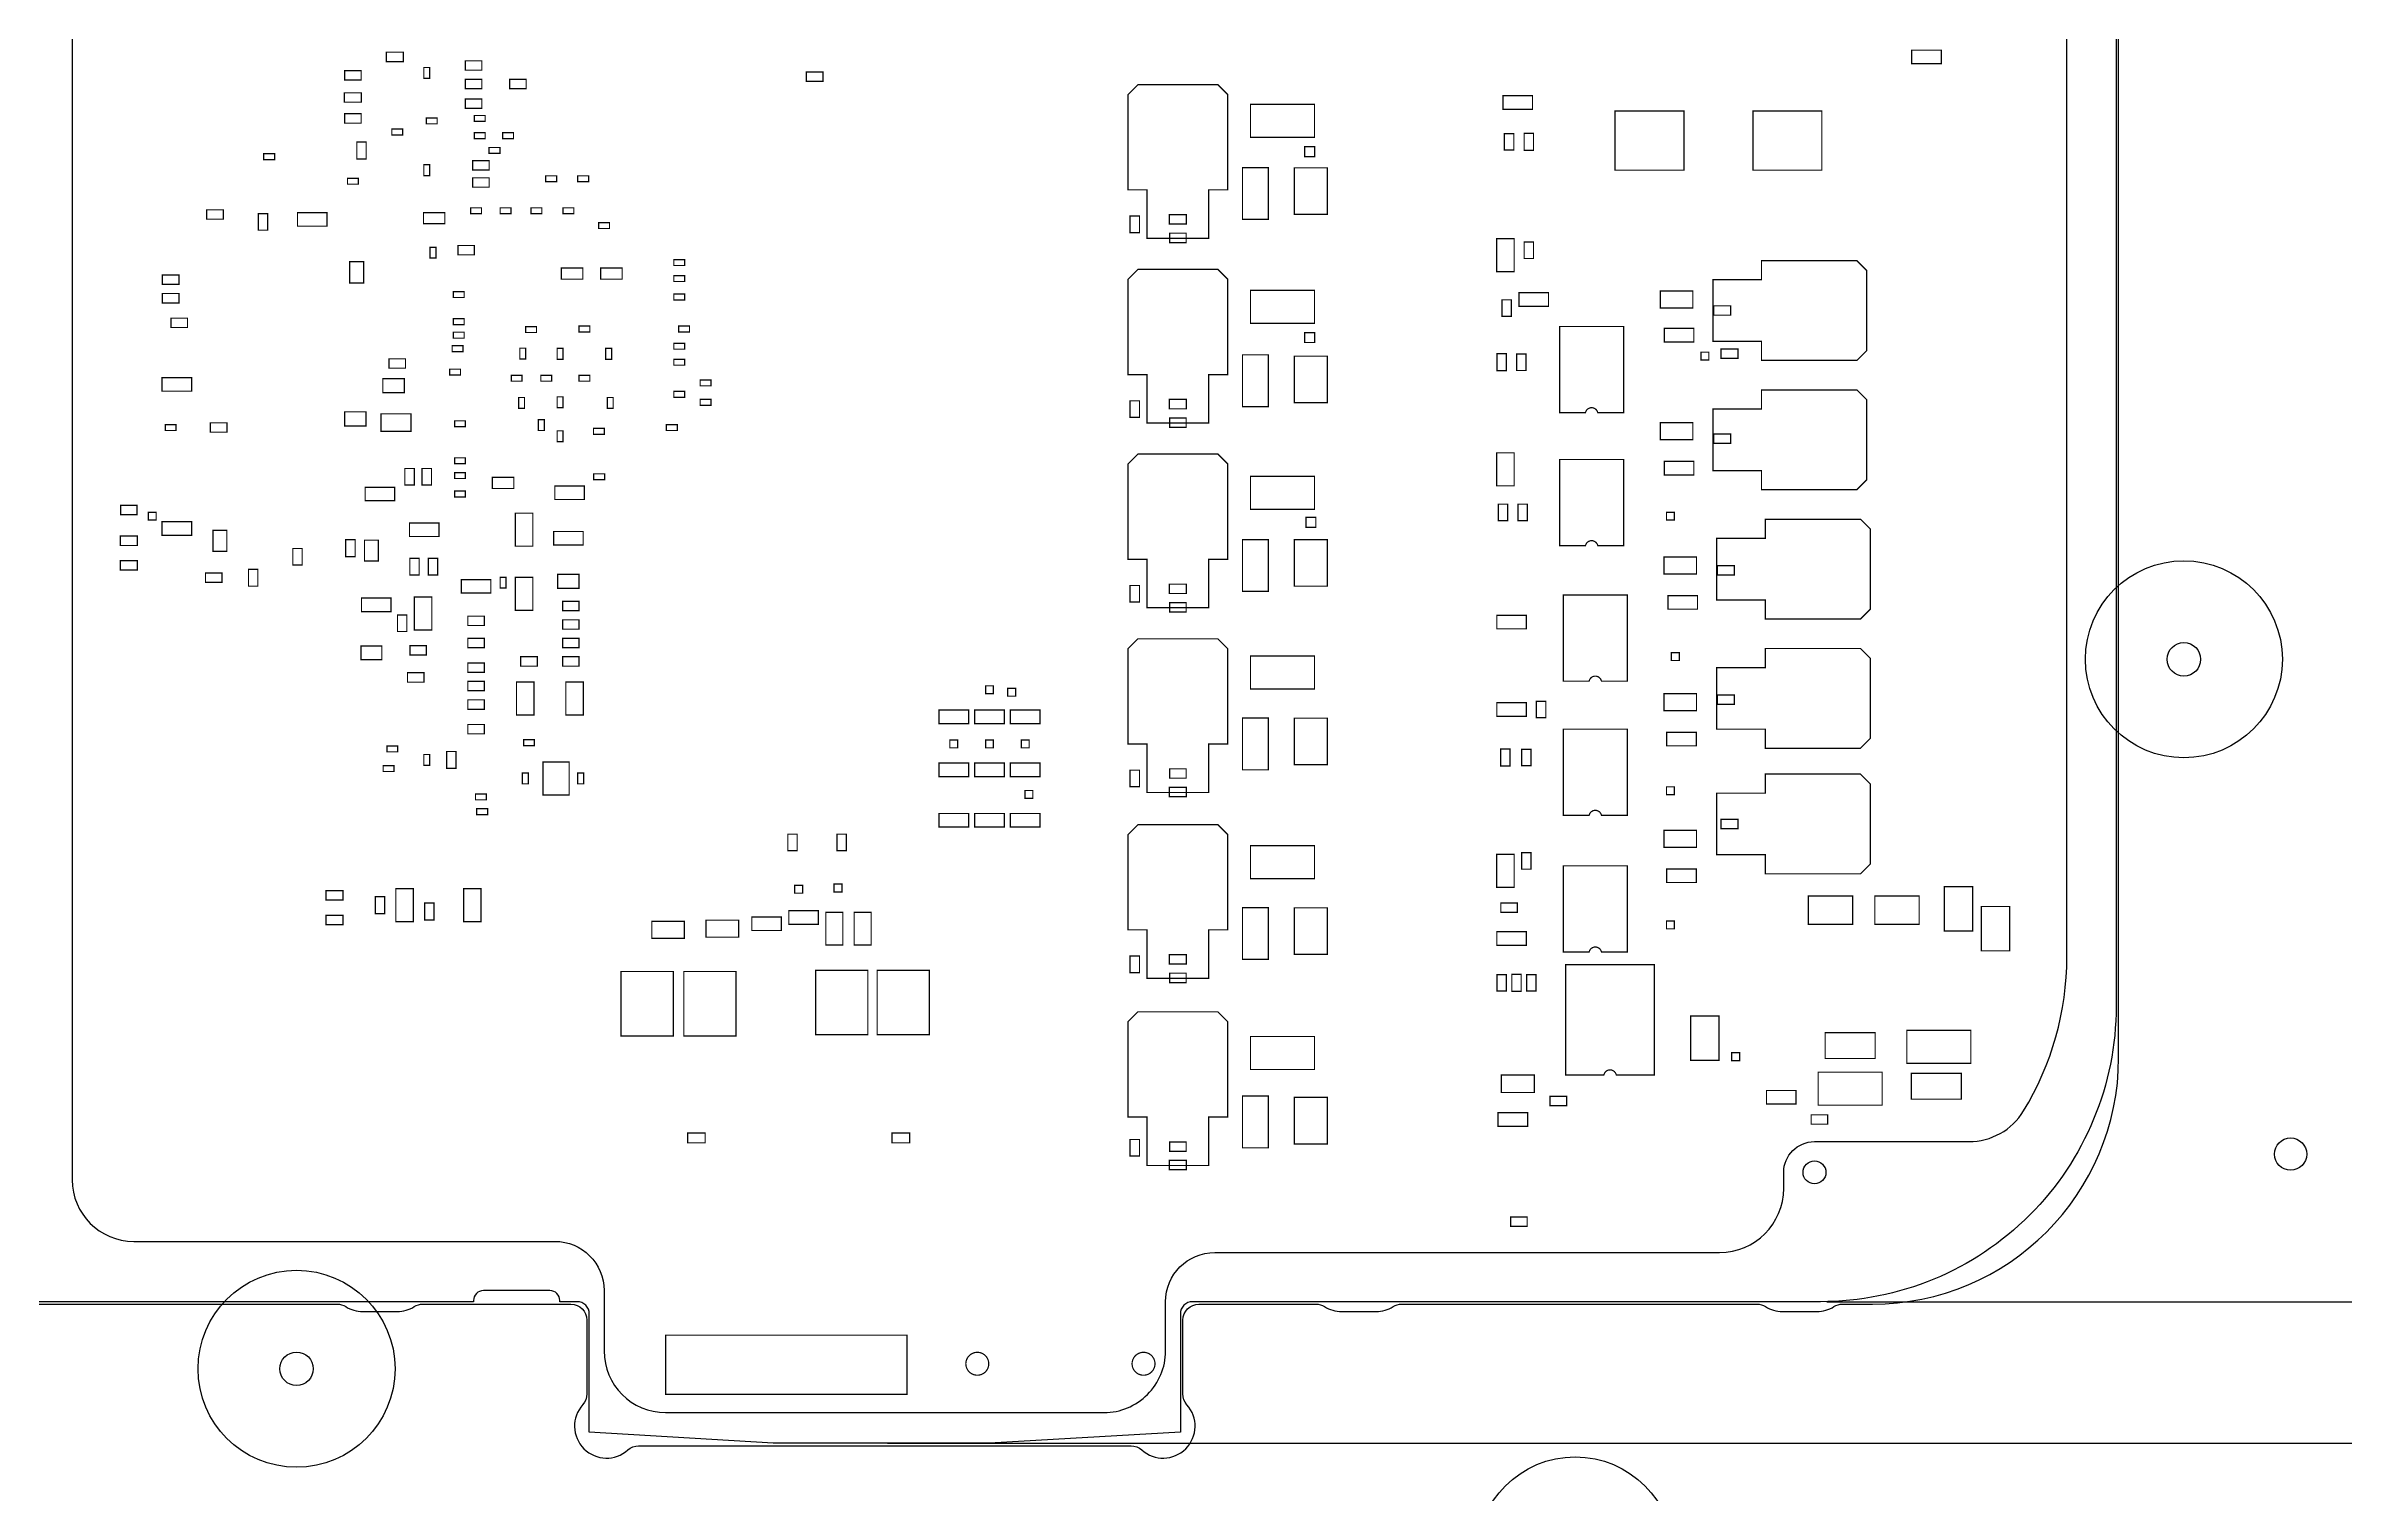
# Model space of a CAD drawing. Extents: x -225 to 380, y -363 to 289.
# Drawn here: x -92.2 to 145, y 4 to 153.4 of the extents above; entities that cross this region are included whole.
import ezdxf

# ---------------------------------------------------------------- set-up
doc = ezdxf.new("R2010")
doc.units = 0
doc.header["$MEASUREMENT"] = 0
doc.layers.get('0').update_dxf_attribs({"linetype": 'CONTINUOUS'})
doc.layers.get('DEFPOINTS').update_dxf_attribs({"linetype": 'CONTINUOUS'})
for name, color, linetype in [('1_1_BARRENOS', 100, 'CONTINUOUS'), ('1_2_CAV_PCB', 140, 'CONTINUOUS'), ('1_4_FUGAS_PASADAS', 1, 'CONTINUOUS'), ('1_5_CAJA_PISADOR', 8, 'CONTINUOUS'), ('_G01-IND-2BOT_OUTLINE_PART', 7, 'CONTINUOUS'), ('_G01-IND-3GEN_OUTLINE', 7, 'CONTINUOUS')]:
    doc.layers.add(name, color=color, linetype=linetype)
doc.styles.get("Standard").update_dxf_attribs({"font": '@Arial Unicode MS'})
doc.dimstyles.get("Standard").update_dxf_attribs({"dimtxt": 0.18, "dimasz": 0.18, "dimexe": 0.18, "dimexo": 0.0625, "dimgap": 0.09, "dimtad": 0, "dimtih": 1, "dimtoh": 1, "dimdec": 4, "dimzin": 0, "dimdsep": 46, "dimtxsty": 'STANDARD', "dimcen": 0.09, "dimadec": 0, "dimazin": 0, "dimtfac": 1, "dimtdec": 4, "dimtofl": 0, "dimtmove": 2, "dimatfit": 3, "dimfxl": 1, "dimtolj": 1, "dimtzin": 0, "dimarcsym": 0})

# ---------------------------------------------------------------- blocks, each defined once
blk = doc.blocks.new('*U30')
at = {"color": 0, "linetype": 'Continuous'}
blk.add_text('288,67 [11,365]', height=6.5, dxfattribs=at).set_placement((317.96, 11.71))
blk = doc.blocks.new('*D29')
at = {"color": 0}
blk.add_line((-5.45, 9.27), (380.46, 9.27), dxfattribs=at)
at = {"layer": 'DEFPOINTS', "color": 0}
for p in [(-6.07, 9.27), (317.61, 9.27), (215.9, -279.4)]:
    blk.add_point(p, dxfattribs=at)
at = {"linetype": 'Continuous'}
blk.add_blockref('*U30', (0, 0), dxfattribs=at)
blk = doc.blocks.new('*U32')
at = {"color": 0, "linetype": 'Continuous'}
blk.add_text('303,28 [11,940]', height=6.5, dxfattribs=at).set_placement((316.46, 26.31))
blk = doc.blocks.new('*D31')
at = {"color": 0}
blk.add_line((91.43, 23.88), (378.96, 23.88), dxfattribs=at)
at = {"layer": 'DEFPOINTS', "color": 0}
for p in [(90.8, 23.88), (316.23, 23.88), (215.9, -279.4)]:
    blk.add_point(p, dxfattribs=at)
at = {"linetype": 'Continuous'}
blk.add_blockref('*U32', (0, 0), dxfattribs=at)
blk = doc.blocks.new('*U34')
at = {"color": 0, "linetype": 'Continuous'}
blk.add_text('500,13 [19,690]', height=6.5, dxfattribs=at).set_placement((317.04, 223.16))
blk = doc.blocks.new('*D33')
at = {"color": 0}
blk.add_line((91.43, 220.73), (379.54, 220.73), dxfattribs=at)
at = {"layer": 'DEFPOINTS', "color": 0}
for p in [(90.8, 220.73), (316.8, 220.73), (215.9, -279.4)]:
    blk.add_point(p, dxfattribs=at)
at = {"linetype": 'Continuous'}
blk.add_blockref('*U34', (0, 0), dxfattribs=at)

msp = doc.modelspace()

# ---------------------------------------------------------------- linework, layer by layer
at = {"layer": '1_1_BARRENOS', "linetype": 'Continuous'}
for centre, radius in [((128.26999, 90.13618), 1.7272), ((139.27791, 39.10064), 1.66582), ((90.16999, 37.211), 1.1811), ((-66.392, 16.9545), 1.7272)]:
    msp.add_circle(centre, radius, dxfattribs=at)
at = {"layer": '1_2_CAV_PCB', "linetype": 'Continuous'}
msp.add_lwpolyline([(-100.61136, 23.622), (-62.20164, 23.622, -0.141388305), (-61.3221, 23.36821, 0.141388305), (-59.56301, 22.86064), (-56.00701, 22.86064, 0.141388305), (-54.24791, 23.36821, -0.141388305), (-53.36837, 23.622), (-38.10001, 23.622, -0.414213562), (-36.44901, 21.971), (-36.44901, 14.36076, -0.185167047), (-36.87234, 13.25684, 0.948332681), (-32.20917, 8.59367, -0.185167047), (-31.10525, 9.017), (19.676, 9.017, -0.185167047), (20.77992, 8.59367, 0.947762024), (25.44574, 13.25389, -0.185167047), (25.02374, 14.35831), (25.03289, 21.97299, -0.413861505), (26.68389, 23.622), (38.76336, 23.622, -0.141388305), (39.6429, 23.36821, 0.141388305), (41.40199, 22.86064), (44.95799, 22.86064, 0.141388305), (46.71709, 23.36821, -0.141388305), (47.59663, 23.622), (84.23409, 23.622, -0.14110047), (85.11206, 23.36921, 0.14110047), (86.86799, 22.86361), (90.42399, 22.86361, 0.14110047), (92.17993, 23.36921, -0.14110047), (93.0579, 23.622), (96.13899, 23.622, 0.414213562), (121.53899, 49.022), (121.53899, 195.58, 0.414213562)], format="xyb", dxfattribs=at)
at = {"layer": '1_4_FUGAS_PASADAS', "linetype": 'Continuous'}
msp.add_lwpolyline([(-89.53501, 209.296), (-89.53501, 36.449, 0.414213562), (-83.18501, 30.099), (-39.75101, 30.099, -0.414213562), (-34.67101, 25.019), (-34.67101, 18.79525, 0.414185688), (-28.32161, 12.44525), (16.89038, 12.44094, 0.414241437), (23.24098, 18.79094), (23.24098, 23.87411, -0.414203924), (28.32082, 28.95411), (80.39121, 28.95582, 0.414203924), (86.99499, 35.55982), (86.99499, 37.211, -0.414213562), (90.16999, 40.386), (106.10048, 40.386, 0.261329114), (111.73626, 43.54749, 0.137951718), (116.20499, 59.436), (116.20499, 188.6585, 0.414213562)], format="xyb", dxfattribs=at)
at = {"layer": '1_5_CAJA_PISADOR', "color": 8}
for centre in [(128.26999, 90.13618), (-66.392, 16.9545), (65.49212, -2.286)]:
    msp.add_circle(centre, 10.16, dxfattribs=at)
at = {"layer": '_G01-IND-2BOT_OUTLINE_PART', "linetype": 'Continuous', "const_width": 0.127}
for points in [[(-55.38471, 151.7904), (-55.38471, 152.7556), (-57.13731, 152.7556), (-57.13731, 151.7904), (-55.38471, 151.7904)], [(-47.28211, 150.9014), (-47.28211, 151.8666), (-48.98391, 151.8666), (-48.98391, 150.9014), (-47.28211, 150.9014)], [(100.20299, 152.9715), (100.20299, 151.5745), (103.25099, 151.5745), (103.25099, 152.9715), (100.20299, 152.9715)], [(-59.72811, 149.8854), (-59.72811, 150.8506), (-61.42991, 150.8506), (-61.42991, 149.8854), (-59.72811, 149.8854)], [(-53.26381, 150.0632), (-52.65421, 150.0632), (-52.65421, 151.1808), (-53.26381, 151.1808), (-53.26381, 150.0632)], [(-47.28211, 148.9964), (-47.28211, 149.9616), (-48.98391, 149.9616), (-48.98391, 148.9964), (-47.28211, 148.9964)], [(-42.71011, 148.9964), (-42.71011, 149.9616), (-44.41191, 149.9616), (-44.41191, 148.9964), (-42.71011, 148.9964)], [(-12.10311, 149.7584), (-12.10311, 150.7236), (-13.80491, 150.7236), (-13.80491, 149.7584), (-12.10311, 149.7584)], [(29.65449, 148.3868), (28.63849, 149.4028), (20.38349, 149.4028), (19.36749, 148.3868), (19.36749, 138.557), (21.33599, 138.557), (21.33599, 133.5532), (27.68599, 133.5532), (27.68599, 138.557), (29.65449, 138.557), (29.65449, 148.3868)], [(-59.70271, 147.5994), (-59.70271, 148.5646), (-61.45531, 148.5646), (-61.45531, 147.5994), (-59.70271, 147.5994)], [(-47.28211, 146.9644), (-47.28211, 147.9296), (-48.98391, 147.9296), (-48.98391, 146.9644), (-47.28211, 146.9644)], [(32.00599, 147.369), (32.00599, 143.969), (38.60599, 143.969), (38.60599, 147.369), (32.00599, 147.369)], [(58.03899, 148.2725), (58.03899, 146.8755), (61.08699, 146.8755), (61.08699, 148.2725), (58.03899, 148.2725)], [(-59.72811, 145.4404), (-59.72811, 146.4056), (-61.42991, 146.4056), (-61.42991, 145.4404), (-59.72811, 145.4404)], [(-56.56581, 144.8308), (-56.56581, 144.2212), (-55.44821, 144.2212), (-55.44821, 144.8308), (-56.56581, 144.8308)], [(-51.89221, 145.3642), (-51.89221, 145.9738), (-53.00981, 145.9738), (-53.00981, 145.3642), (-51.89221, 145.3642)], [(-46.93921, 145.6182), (-46.93921, 146.2278), (-48.05681, 146.2278), (-48.05681, 145.6182), (-46.93921, 145.6182)], [(76.70799, 140.589), (76.70799, 146.685), (69.59599, 146.685), (69.59599, 140.589), (76.70799, 140.589)], [(90.93199, 140.589), (90.93199, 146.685), (83.81999, 146.685), (83.81999, 140.589), (90.93199, 140.589)], [(-69.77381, 142.2908), (-69.77381, 141.6812), (-68.65621, 141.6812), (-68.65621, 142.2908), (-69.77381, 142.2908)], [(-60.17261, 141.7447), (-59.20741, 141.7447), (-59.20741, 143.4973), (-60.17261, 143.4973), (-60.17261, 141.7447)], [(-46.93921, 143.8402), (-46.93921, 144.4498), (-48.05681, 144.4498), (-48.05681, 143.8402), (-46.93921, 143.8402)], [(-45.41521, 142.3162), (-45.41521, 142.9258), (-46.53281, 142.9258), (-46.53281, 142.3162), (-45.41521, 142.3162)], [(-44.01821, 143.8402), (-44.01821, 144.4498), (-45.13581, 144.4498), (-45.13581, 143.8402), (-44.01821, 143.8402)], [(37.59199, 141.986), (38.60799, 141.986), (38.60799, 143.002), (37.59199, 143.002), (37.59199, 141.986)], [(59.15659, 144.3609), (58.19139, 144.3609), (58.19139, 142.6591), (59.15659, 142.6591), (59.15659, 144.3609)], [(61.18859, 144.3863), (60.22339, 144.3863), (60.22339, 142.6337), (61.18859, 142.6337), (61.18859, 144.3863)], [(-53.26381, 140.0302), (-52.65421, 140.0302), (-52.65421, 141.1478), (-53.26381, 141.1478), (-53.26381, 140.0302)], [(-46.52011, 140.6144), (-46.52011, 141.5796), (-48.22191, 141.5796), (-48.22191, 140.6144), (-46.52011, 140.6144)], [(-39.57321, 139.3952), (-39.57321, 140.0048), (-40.69081, 140.0048), (-40.69081, 139.3952), (-39.57321, 139.3952)], [(-37.38881, 140.0048), (-37.38881, 139.3952), (-36.27121, 139.3952), (-36.27121, 140.0048), (-37.38881, 140.0048)], [(33.84549, 140.843), (31.17849, 140.843), (31.17849, 135.509), (33.84549, 135.509), (33.84549, 140.843)], [(39.92879, 140.8303), (36.52519, 140.8303), (36.52519, 136.0297), (39.92879, 136.0297), (39.92879, 140.8303)], [(-60.02021, 139.1412), (-60.02021, 139.7508), (-61.13781, 139.7508), (-61.13781, 139.1412), (-60.02021, 139.1412)], [(-48.22191, 139.8016), (-48.22191, 138.8364), (-46.52011, 138.8364), (-46.52011, 139.8016), (-48.22191, 139.8016)], [(-75.65391, 136.4996), (-75.65391, 135.5344), (-73.95211, 135.5344), (-73.95211, 136.4996), (-75.65391, 136.4996)], [(-70.33261, 134.4041), (-69.36741, 134.4041), (-69.36741, 136.1059), (-70.33261, 136.1059), (-70.33261, 134.4041)], [(-63.24601, 134.8105), (-63.24601, 136.2075), (-66.29401, 136.2075), (-66.29401, 134.8105), (-63.24601, 134.8105)], [(-53.30191, 136.2075), (-53.30191, 135.0645), (-51.09211, 135.0645), (-51.09211, 136.2075), (-53.30191, 136.2075)], [(-47.32021, 136.0932), (-47.32021, 136.7028), (-48.43781, 136.7028), (-48.43781, 136.0932), (-47.32021, 136.0932)], [(-44.27221, 136.0932), (-44.27221, 136.7028), (-45.38981, 136.7028), (-45.38981, 136.0932), (-44.27221, 136.0932)], [(-41.09721, 136.0932), (-41.09721, 136.7028), (-42.21481, 136.7028), (-42.21481, 136.0932), (-41.09721, 136.0932)], [(-37.79521, 136.0932), (-37.79521, 136.7028), (-38.91281, 136.7028), (-38.91281, 136.0932), (-37.79521, 136.0932)], [(-35.22981, 135.1788), (-35.22981, 134.5692), (-34.11221, 134.5692), (-34.11221, 135.1788), (-35.22981, 135.1788)], [(20.54859, 135.8519), (19.58339, 135.8519), (19.58339, 134.1501), (20.54859, 134.1501), (20.54859, 135.8519)], [(23.63469, 135.9916), (23.63469, 135.0264), (25.38729, 135.0264), (25.38729, 135.9916), (23.63469, 135.9916)], [(-48.04411, 131.8514), (-48.04411, 132.8166), (-49.74591, 132.8166), (-49.74591, 131.8514), (-48.04411, 131.8514)], [(23.66009, 134.0866), (23.66009, 133.1214), (25.36189, 133.1214), (25.36189, 134.0866), (23.66009, 134.0866)], [(59.19469, 133.5278), (57.39129, 133.5278), (57.39129, 130.1242), (59.19469, 130.1242), (59.19469, 133.5278)], [(61.18859, 133.1849), (60.22339, 133.1849), (60.22339, 131.4831), (61.18859, 131.4831), (61.18859, 133.1849)], [(-60.92191, 128.9431), (-59.47411, 128.9431), (-59.47411, 131.1529), (-60.92191, 131.1529), (-60.92191, 128.9431)], [(-52.01921, 132.6388), (-52.62881, 132.6388), (-52.62881, 131.5212), (-52.01921, 131.5212), (-52.01921, 132.6388)], [(-36.86811, 129.3495), (-36.86811, 130.4925), (-39.07791, 130.4925), (-39.07791, 129.3495), (-36.86811, 129.3495)], [(-32.80411, 129.3495), (-32.80411, 130.4925), (-35.01391, 130.4925), (-35.01391, 129.3495), (-32.80411, 129.3495)], [(-26.36521, 130.7592), (-26.36521, 131.3688), (-27.48281, 131.3688), (-27.48281, 130.7592), (-26.36521, 130.7592)], [(94.53879, 120.9675), (95.55479, 121.9835), (95.55479, 130.2385), (94.53879, 131.2545), (84.70899, 131.2545), (84.70899, 129.286), (79.70519, 129.286), (79.70519, 122.936), (84.70899, 122.936), (84.70899, 120.9675), (94.53879, 120.9675)], [(-80.22591, 129.7686), (-80.22591, 128.8034), (-78.52411, 128.8034), (-78.52411, 129.7686), (-80.22591, 129.7686)], [(-49.09821, 127.4572), (-49.09821, 128.0668), (-50.21581, 128.0668), (-50.21581, 127.4572), (-49.09821, 127.4572)], [(-26.36521, 129.1082), (-26.36521, 129.7178), (-27.48281, 129.7178), (-27.48281, 129.1082), (-26.36521, 129.1082)], [(29.65449, 129.3368), (28.63849, 130.3528), (20.38349, 130.3528), (19.36749, 129.3368), (19.36749, 119.507), (21.33599, 119.507), (21.33599, 114.5032), (27.68599, 114.5032), (27.68599, 119.507), (29.65449, 119.507), (29.65449, 129.3368)], [(32.00599, 128.192), (32.00599, 124.792), (38.60599, 124.792), (38.60599, 128.192), (32.00599, 128.192)], [(74.26959, 128.1303), (74.26959, 126.3777), (77.62239, 126.3777), (77.62239, 128.1303), (74.26959, 128.1303)], [(-78.52411, 126.8984), (-78.52411, 127.8636), (-80.22591, 127.8636), (-80.22591, 126.8984), (-78.52411, 126.8984)], [(-26.36521, 127.2032), (-26.36521, 127.8128), (-27.48281, 127.8128), (-27.48281, 127.2032), (-26.36521, 127.2032)], [(58.90259, 127.2159), (57.93739, 127.2159), (57.93739, 125.5141), (58.90259, 125.5141), (58.90259, 127.2159)], [(59.68999, 127.9525), (59.68999, 126.5555), (62.73799, 126.5555), (62.73799, 127.9525), (59.68999, 127.9525)], [(81.52129, 125.6284), (81.52129, 126.5936), (79.76869, 126.5936), (79.76869, 125.6284), (81.52129, 125.6284)], [(-77.63511, 124.3584), (-77.63511, 125.3236), (-79.33691, 125.3236), (-79.33691, 124.3584), (-77.63511, 124.3584)], [(-50.21581, 125.2728), (-50.21581, 124.6632), (-49.09821, 124.6632), (-49.09821, 125.2728), (-50.21581, 125.2728)], [(-49.09821, 123.2662), (-49.09821, 123.8758), (-50.21581, 123.8758), (-50.21581, 123.2662), (-49.09821, 123.2662)], [(-42.7637, 124.45085), (-42.7637, 123.84125), (-41.6461, 123.84125), (-41.6461, 124.45085), (-42.7637, 124.45085)], [(-36.14421, 123.9012), (-36.14421, 124.5108), (-37.26181, 124.5108), (-37.26181, 123.9012), (-36.14421, 123.9012)], [(-26.97481, 124.5108), (-26.97481, 123.9012), (-25.85721, 123.9012), (-25.85721, 124.5108), (-26.97481, 124.5108)], [(37.59199, 122.809), (38.60799, 122.809), (38.60799, 123.825), (37.59199, 123.825), (37.59199, 122.809)], [(70.48499, 124.46), (63.88099, 124.46), (63.88099, 115.57), (66.54103, 115.57), (66.5725, 115.65881), (66.62019, 115.76303), (66.6855, 115.85721), (66.76639, 115.9384), (66.86032, 116.00407), (66.96435, 116.05215), (67.07523, 116.08114), (67.18949, 116.09014), (67.30353, 116.07885), (67.41381, 116.04764), (67.51686, 115.99748), (67.60946, 115.92995), (67.6887, 115.84715), (67.75211, 115.75168), (67.79348, 115.65881), (67.82495, 115.57), (70.48499, 115.57), (70.48499, 124.46)], [(74.67599, 124.2695), (74.67599, 122.8725), (77.72399, 122.8725), (77.72399, 124.2695), (74.67599, 124.2695)], [(-56.85791, 121.1326), (-56.85791, 120.1674), (-55.15611, 120.1674), (-55.15611, 121.1326), (-56.85791, 121.1326)], [(-50.34281, 122.4788), (-50.34281, 121.8692), (-49.22521, 121.8692), (-49.22521, 122.4788), (-50.34281, 122.4788)], [(-43.35781, 121.1072), (-42.74821, 121.1072), (-42.74821, 122.2248), (-43.35781, 122.2248), (-43.35781, 121.1072)], [(-38.90011, 122.20473), (-39.50971, 122.20473), (-39.50971, 121.08713), (-38.90011, 121.08713), (-38.90011, 122.20473)], [(-33.90012, 122.20473), (-34.50972, 122.20473), (-34.50972, 121.08713), (-33.90012, 121.08713), (-33.90012, 122.20473)], [(-26.36521, 122.1232), (-26.36521, 122.7328), (-27.48281, 122.7328), (-27.48281, 122.1232), (-26.36521, 122.1232)], [(-26.36521, 120.4722), (-26.36521, 121.0818), (-27.48281, 121.0818), (-27.48281, 120.4722), (-26.36521, 120.4722)], [(33.84549, 121.539), (31.17849, 121.539), (31.17849, 116.205), (33.84549, 116.205), (33.84549, 121.539)], [(39.92879, 121.3993), (36.52519, 121.3993), (36.52519, 116.5987), (39.92879, 116.5987), (39.92879, 121.3993)], [(58.39459, 121.6533), (57.42939, 121.6533), (57.42939, 119.9007), (58.39459, 119.9007), (58.39459, 121.6533)], [(60.42659, 121.6279), (59.46139, 121.6279), (59.46139, 119.9261), (60.42659, 119.9261), (60.42659, 121.6279)], [(79.27339, 121.8184), (78.46059, 121.8184), (78.46059, 121.0056), (79.27339, 121.0056), (79.27339, 121.8184)], [(80.53069, 122.1486), (80.53069, 121.1834), (82.28329, 121.1834), (82.28329, 122.1486), (80.53069, 122.1486)], [(-80.26401, 119.1895), (-80.26401, 117.7925), (-77.21601, 117.7925), (-77.21601, 119.1895), (-80.26401, 119.1895)], [(-57.49291, 119.0879), (-57.49291, 117.6401), (-55.28311, 117.6401), (-55.28311, 119.0879), (-57.49291, 119.0879)], [(-50.59681, 120.0658), (-50.59681, 119.4562), (-49.47921, 119.4562), (-49.47921, 120.0658), (-50.59681, 120.0658)], [(-43.12921, 118.8212), (-43.12921, 119.4308), (-44.24681, 119.4308), (-44.24681, 118.8212), (-43.12921, 118.8212)], [(-41.19881, 119.4308), (-41.19881, 118.8212), (-40.08121, 118.8212), (-40.08121, 119.4308), (-41.19881, 119.4308)], [(-36.14421, 118.8212), (-36.14421, 119.4308), (-37.26181, 119.4308), (-37.26181, 118.8212), (-36.14421, 118.8212)], [(-23.64614, 118.34114), (-23.64614, 118.95074), (-24.76374, 118.95074), (-24.76374, 118.34114), (-23.64614, 118.34114)], [(-42.87521, 117.1448), (-43.48481, 117.1448), (-43.48481, 116.0272), (-42.87521, 116.0272), (-42.87521, 117.1448)], [(-39.50971, 116.08714), (-38.90011, 116.08714), (-38.90011, 117.20474), (-39.50971, 117.20474), (-39.50971, 116.08714)], [(-34.34081, 116.0272), (-33.73121, 116.0272), (-33.73121, 117.1448), (-34.34081, 117.1448), (-34.34081, 116.0272)], [(-26.36521, 117.1702), (-26.36521, 117.7798), (-27.48281, 117.7798), (-27.48281, 117.1702), (-26.36521, 117.1702)], [(-23.64614, 116.34114), (-23.64614, 116.95074), (-24.76374, 116.95074), (-24.76374, 116.34114), (-23.64614, 116.34114)], [(20.54859, 116.8019), (19.58339, 116.8019), (19.58339, 115.1001), (20.54859, 115.1001), (20.54859, 116.8019)], [(23.63469, 116.9416), (23.63469, 115.9764), (25.38729, 115.9764), (25.38729, 116.9416), (23.63469, 116.9416)], [(94.53879, 107.6325), (95.55479, 108.6485), (95.55479, 116.9035), (94.53879, 117.9195), (84.70899, 117.9195), (84.70899, 115.951), (79.70519, 115.951), (79.70519, 109.601), (84.70899, 109.601), (84.70899, 107.6325), (94.53879, 107.6325)], [(-79.93381, 114.3508), (-79.93381, 113.7412), (-78.81621, 113.7412), (-78.81621, 114.3508), (-79.93381, 114.3508)], [(-73.57111, 113.5634), (-73.57111, 114.5286), (-75.27291, 114.5286), (-75.27291, 113.5634), (-73.57111, 113.5634)], [(-59.22011, 114.2111), (-59.22011, 115.6589), (-61.42991, 115.6589), (-61.42991, 114.2111), (-59.22011, 114.2111)], [(-57.68341, 115.4557), (-57.68341, 113.6523), (-54.58461, 113.6523), (-54.58461, 115.4557), (-57.68341, 115.4557)], [(-48.97121, 114.1222), (-48.97121, 114.7318), (-50.08881, 114.7318), (-50.08881, 114.1222), (-48.97121, 114.1222)], [(-40.84321, 114.8588), (-41.45281, 114.8588), (-41.45281, 113.7412), (-40.84321, 113.7412), (-40.84321, 114.8588)], [(-34.64612, 113.34115), (-34.64612, 113.95075), (-35.76372, 113.95075), (-35.76372, 113.34115), (-34.64612, 113.34115)], [(-28.24481, 114.3508), (-28.24481, 113.7412), (-27.12721, 113.7412), (-27.12721, 114.3508), (-28.24481, 114.3508)], [(23.66009, 115.0366), (23.66009, 114.0714), (25.36189, 114.0714), (25.36189, 115.0366), (23.66009, 115.0366)], [(74.26959, 114.5413), (74.26959, 112.7887), (77.62239, 112.7887), (77.62239, 114.5413), (74.26959, 114.5413)], [(-38.90011, 113.70487), (-39.50971, 113.70487), (-39.50971, 112.58727), (-38.90011, 112.58727), (-38.90011, 113.70487)], [(81.52129, 112.4204), (81.52129, 113.3856), (79.76869, 113.3856), (79.76869, 112.4204), (81.52129, 112.4204)], [(-55.21961, 108.1151), (-54.25441, 108.1151), (-54.25441, 109.8169), (-55.21961, 109.8169), (-55.21961, 108.1151)], [(-52.47641, 109.8169), (-53.44161, 109.8169), (-53.44161, 108.1151), (-52.47641, 108.1151), (-52.47641, 109.8169)], [(-50.08881, 110.9218), (-50.08881, 110.3122), (-48.97121, 110.3122), (-48.97121, 110.9218), (-50.08881, 110.9218)], [(-50.08881, 109.3978), (-50.08881, 108.7882), (-48.97121, 108.7882), (-48.97121, 109.3978), (-50.08881, 109.3978)], [(-35.73781, 109.2708), (-35.73781, 108.6612), (-34.62021, 108.6612), (-34.62021, 109.2708), (-35.73781, 109.2708)], [(29.65449, 110.2868), (28.63849, 111.3028), (20.38349, 111.3028), (19.36749, 110.2868), (19.36749, 100.457), (21.33599, 100.457), (21.33599, 95.4532), (27.68599, 95.4532), (27.68599, 100.457), (29.65449, 100.457), (29.65449, 110.2868)], [(59.19469, 111.4298), (57.39129, 111.4298), (57.39129, 108.0262), (59.19469, 108.0262), (59.19469, 111.4298)], [(70.48499, 110.744), (63.88099, 110.744), (63.88099, 101.854), (66.54103, 101.854), (66.5725, 101.94281), (66.62019, 102.04703), (66.6855, 102.14121), (66.76639, 102.2224), (66.86032, 102.28807), (66.96435, 102.33615), (67.07523, 102.36514), (67.18949, 102.37414), (67.30353, 102.36285), (67.41381, 102.33164), (67.51686, 102.28148), (67.60946, 102.21395), (67.6887, 102.13115), (67.75211, 102.03568), (67.79348, 101.94281), (67.82495, 101.854), (70.48499, 101.854), (70.48499, 110.744)], [(74.67599, 110.5535), (74.67599, 109.1565), (77.72399, 109.1565), (77.72399, 110.5535), (74.67599, 110.5535)], [(-59.30901, 107.8865), (-59.30901, 106.4895), (-56.26101, 106.4895), (-56.26101, 107.8865), (-59.30901, 107.8865)], [(-50.08881, 107.4928), (-50.08881, 106.8832), (-48.97121, 106.8832), (-48.97121, 107.4928), (-50.08881, 107.4928)], [(-43.98011, 107.7595), (-43.98011, 108.9025), (-46.18991, 108.9025), (-46.18991, 107.7595), (-43.98011, 107.7595)], [(-39.75101, 108.0135), (-39.75101, 106.6165), (-36.70301, 106.6165), (-36.70301, 108.0135), (-39.75101, 108.0135)], [(32.00599, 109.015), (32.00599, 105.615), (38.60599, 105.615), (38.60599, 109.015), (32.00599, 109.015)], [(-82.84211, 105.0544), (-82.84211, 106.0196), (-84.54391, 106.0196), (-84.54391, 105.0544), (-82.84211, 105.0544)], [(-81.68641, 105.3084), (-81.68641, 104.4956), (-80.87361, 104.4956), (-80.87361, 105.3084), (-81.68641, 105.3084)], [(-80.26401, 104.3305), (-80.26401, 102.9335), (-77.21601, 102.9335), (-77.21601, 104.3305), (-80.26401, 104.3305)], [(-42.02431, 105.2068), (-43.82771, 105.2068), (-43.82771, 101.8032), (-42.02431, 101.8032), (-42.02431, 105.2068)], [(37.71899, 103.759), (38.73499, 103.759), (38.73499, 104.775), (37.71899, 104.775), (37.71899, 103.759)], [(58.52159, 106.1339), (57.55639, 106.1339), (57.55639, 104.4321), (58.52159, 104.4321), (58.52159, 106.1339)], [(60.55359, 106.1339), (59.58839, 106.1339), (59.58839, 104.4321), (60.55359, 104.4321), (60.55359, 106.1339)], [(74.90459, 104.4956), (75.71739, 104.4956), (75.71739, 105.3084), (74.90459, 105.3084), (74.90459, 104.4956)], [(94.91979, 94.2975), (95.93579, 95.3135), (95.93579, 103.5685), (94.91979, 104.5845), (85.08999, 104.5845), (85.08999, 102.616), (80.08619, 102.616), (80.08619, 96.266), (85.08999, 96.266), (85.08999, 94.2975), (94.91979, 94.2975)], [(-82.81671, 101.8794), (-82.81671, 102.8446), (-84.56931, 102.8446), (-84.56931, 101.8794), (-82.81671, 101.8794)], [(-75.00621, 101.2825), (-73.58381, 101.2825), (-73.58381, 103.4415), (-75.00621, 103.4415), (-75.00621, 101.2825)], [(-60.35041, 102.4763), (-61.31561, 102.4763), (-61.31561, 100.7237), (-60.35041, 100.7237), (-60.35041, 102.4763)], [(-57.96281, 102.4255), (-59.38521, 102.4255), (-59.38521, 100.2665), (-57.96281, 100.2665), (-57.96281, 102.4255)], [(-54.73701, 104.2035), (-54.73701, 102.8065), (-51.68901, 102.8065), (-51.68901, 104.2035), (-54.73701, 104.2035)], [(-39.87801, 103.3145), (-39.87801, 101.9175), (-36.83001, 101.9175), (-36.83001, 103.3145), (-39.87801, 103.3145)], [(33.84549, 102.489), (31.17849, 102.489), (31.17849, 97.155), (33.84549, 97.155), (33.84549, 102.489)], [(39.92879, 102.4763), (36.52519, 102.4763), (36.52519, 97.6757), (39.92879, 97.6757), (39.92879, 102.4763)], [(-82.81671, 99.3394), (-82.81671, 100.3046), (-84.56931, 100.3046), (-84.56931, 99.3394), (-82.81671, 99.3394)], [(-66.77661, 99.8601), (-65.81141, 99.8601), (-65.81141, 101.5619), (-66.77661, 101.5619), (-66.77661, 99.8601)], [(-53.74641, 100.5459), (-54.71161, 100.5459), (-54.71161, 98.8441), (-53.74641, 98.8441), (-53.74641, 100.5459)], [(-51.84141, 100.5459), (-52.80661, 100.5459), (-52.80661, 98.8441), (-51.84141, 98.8441), (-51.84141, 100.5459)], [(74.65059, 100.6983), (74.65059, 98.9457), (78.00339, 98.9457), (78.00339, 100.6983), (74.65059, 100.6983)], [(81.90229, 98.8314), (81.90229, 99.7966), (80.14969, 99.7966), (80.14969, 98.8314), (81.90229, 98.8314)], [(-74.07911, 98.0694), (-74.07911, 99.0346), (-75.78091, 99.0346), (-75.78091, 98.0694), (-74.07911, 98.0694)], [(-71.34861, 97.6757), (-70.38341, 97.6757), (-70.38341, 99.4283), (-71.34861, 99.4283), (-71.34861, 97.6757)], [(-46.35501, 96.9645), (-46.35501, 98.3615), (-49.40301, 98.3615), (-49.40301, 96.9645), (-46.35501, 96.9645)], [(-45.38981, 97.4852), (-44.78021, 97.4852), (-44.78021, 98.6028), (-45.38981, 98.6028), (-45.38981, 97.4852)], [(-42.02431, 98.6028), (-43.82771, 98.6028), (-43.82771, 95.1992), (-42.02431, 95.1992), (-42.02431, 98.6028)], [(-37.24911, 97.4471), (-37.24911, 98.8949), (-39.45891, 98.8949), (-39.45891, 97.4471), (-37.24911, 97.4471)], [(20.54859, 97.7519), (19.58339, 97.7519), (19.58339, 96.0501), (20.54859, 96.0501), (20.54859, 97.7519)], [(23.63469, 97.8916), (23.63469, 96.9264), (25.38729, 96.9264), (25.38729, 97.8916), (23.63469, 97.8916)], [(-59.69001, 96.4565), (-59.69001, 95.0595), (-56.64201, 95.0595), (-56.64201, 96.4565), (-59.69001, 96.4565)], [(-52.43831, 96.5708), (-54.24171, 96.5708), (-54.24171, 93.1672), (-52.43831, 93.1672), (-52.43831, 96.5708)], [(-37.24911, 95.1484), (-37.24911, 96.1136), (-38.95091, 96.1136), (-38.95091, 95.1484), (-37.24911, 95.1484)], [(23.66009, 95.9866), (23.66009, 95.0214), (25.36189, 95.0214), (25.36189, 95.9866), (23.66009, 95.9866)], [(70.86599, 96.774), (64.26199, 96.774), (64.26199, 87.884), (66.92203, 87.884), (66.9535, 87.97281), (67.00119, 88.07703), (67.0665, 88.17121), (67.14739, 88.2524), (67.24132, 88.31807), (67.34535, 88.36615), (67.45623, 88.39514), (67.57049, 88.40414), (67.68453, 88.39285), (67.79481, 88.36164), (67.89786, 88.31148), (67.99046, 88.24395), (68.0697, 88.16115), (68.13311, 88.06568), (68.17448, 87.97281), (68.20595, 87.884), (70.86599, 87.884), (70.86599, 96.774)], [(75.05699, 96.7105), (75.05699, 95.3135), (78.10499, 95.3135), (78.10499, 96.7105), (75.05699, 96.7105)], [(-55.98161, 93.0021), (-55.01641, 93.0021), (-55.01641, 94.7039), (-55.98161, 94.7039), (-55.98161, 93.0021)], [(-48.72991, 94.5896), (-48.72991, 93.6244), (-47.02811, 93.6244), (-47.02811, 94.5896), (-48.72991, 94.5896)], [(-38.95091, 94.2086), (-38.95091, 93.2434), (-37.24911, 93.2434), (-37.24911, 94.2086), (-38.95091, 94.2086)], [(57.40399, 94.6785), (57.40399, 93.2815), (60.45199, 93.2815), (60.45199, 94.6785), (57.40399, 94.6785)], [(-57.59451, 90.0938), (-57.59451, 91.5162), (-59.75351, 91.5162), (-59.75351, 90.0938), (-57.59451, 90.0938)], [(-54.69891, 91.5416), (-54.69891, 90.5764), (-52.99711, 90.5764), (-52.99711, 91.5416), (-54.69891, 91.5416)], [(-48.72991, 92.3036), (-48.72991, 91.3384), (-47.02811, 91.3384), (-47.02811, 92.3036), (-48.72991, 92.3036)], [(-43.26891, 90.3986), (-43.26891, 89.4334), (-41.56711, 89.4334), (-41.56711, 90.3986), (-43.26891, 90.3986)], [(-38.95091, 92.3036), (-38.95091, 91.3384), (-37.24911, 91.3384), (-37.24911, 92.3036), (-38.95091, 92.3036)], [(-37.24911, 89.4334), (-37.24911, 90.3986), (-38.95091, 90.3986), (-38.95091, 89.4334), (-37.24911, 89.4334)], [(29.65449, 91.2368), (28.63849, 92.2528), (20.38349, 92.2528), (19.36749, 91.2368), (19.36749, 81.407), (21.33599, 81.407), (21.33599, 76.4032), (27.68599, 76.4032), (27.68599, 81.407), (29.65449, 81.407), (29.65449, 91.2368)], [(32.00599, 90.473), (32.00599, 87.073), (38.60599, 87.073), (38.60599, 90.473), (32.00599, 90.473)], [(75.41259, 90.0176), (76.22539, 90.0176), (76.22539, 90.8304), (75.41259, 90.8304), (75.41259, 90.0176)], [(94.91979, 80.9625), (95.93579, 81.9785), (95.93579, 90.2335), (94.91979, 91.2495), (85.08999, 91.2495), (85.08999, 89.281), (80.08619, 89.281), (80.08619, 82.931), (85.08999, 82.931), (85.08999, 80.9625), (94.91979, 80.9625)], [(-53.25111, 87.7824), (-53.25111, 88.7476), (-54.95291, 88.7476), (-54.95291, 87.7824), (-53.25111, 87.7824)], [(-48.72991, 89.7636), (-48.72991, 88.7984), (-47.02811, 88.7984), (-47.02811, 89.7636), (-48.72991, 89.7636)], [(-48.72991, 87.8586), (-48.72991, 86.8934), (-47.02811, 86.8934), (-47.02811, 87.8586), (-48.72991, 87.8586)], [(-41.89731, 87.8078), (-43.70071, 87.8078), (-43.70071, 84.4042), (-41.89731, 84.4042), (-41.89731, 87.8078)], [(-36.81731, 87.8078), (-38.62071, 87.8078), (-38.62071, 84.4042), (-36.81731, 84.4042), (-36.81731, 87.8078)], [(-48.72991, 85.9536), (-48.72991, 84.9884), (-47.02811, 84.9884), (-47.02811, 85.9536), (-48.72991, 85.9536)], [(4.67359, 86.5886), (5.48639, 86.5886), (5.48639, 87.4014), (4.67359, 87.4014), (4.67359, 86.5886)], [(6.95959, 86.3346), (7.77239, 86.3346), (7.77239, 87.1474), (6.95959, 87.1474), (6.95959, 86.3346)], [(57.40399, 85.6615), (57.40399, 84.2645), (60.45199, 84.2645), (60.45199, 85.6615), (57.40399, 85.6615)], [(61.49339, 84.1121), (62.45859, 84.1121), (62.45859, 85.8139), (61.49339, 85.8139), (61.49339, 84.1121)], [(74.65059, 86.6013), (74.65059, 84.8487), (78.00339, 84.8487), (78.00339, 86.6013), (74.65059, 86.6013)], [(81.90229, 85.4964), (81.90229, 86.4616), (80.14969, 86.4616), (80.14969, 85.4964), (81.90229, 85.4964)], [(-47.02811, 82.4484), (-47.02811, 83.4136), (-48.72991, 83.4136), (-48.72991, 82.4484), (-47.02811, 82.4484)], [(-0.12701, 84.8995), (-0.12701, 83.5025), (2.92099, 83.5025), (2.92099, 84.8995), (-0.12701, 84.8995)], [(6.60399, 83.5025), (6.60399, 84.8995), (3.55599, 84.8995), (3.55599, 83.5025), (6.60399, 83.5025)], [(10.28699, 83.5025), (10.28699, 84.8995), (7.23899, 84.8995), (7.23899, 83.5025), (10.28699, 83.5025)], [(33.84549, 84.074), (31.17849, 84.074), (31.17849, 78.74), (33.84549, 78.74), (33.84549, 84.074)], [(39.92879, 84.0613), (36.52519, 84.0613), (36.52519, 79.2607), (39.92879, 79.2607), (39.92879, 84.0613)], [(-57.07381, 81.2038), (-57.07381, 80.5942), (-55.95621, 80.5942), (-55.95621, 81.2038), (-57.07381, 81.2038)], [(-50.90161, 78.8797), (-49.93641, 78.8797), (-49.93641, 80.6323), (-50.90161, 80.6323), (-50.90161, 78.8797)], [(-41.85921, 81.2292), (-41.85921, 81.8388), (-42.97681, 81.8388), (-42.97681, 81.2292), (-41.85921, 81.2292)], [(0.99059, 81.0006), (1.80339, 81.0006), (1.80339, 81.8134), (0.99059, 81.8134), (0.99059, 81.0006)], [(4.67359, 81.0006), (5.48639, 81.0006), (5.48639, 81.8134), (4.67359, 81.8134), (4.67359, 81.0006)], [(8.35659, 81.0006), (9.16939, 81.0006), (9.16939, 81.8134), (8.35659, 81.8134), (8.35659, 81.0006)], [(58.77559, 80.8863), (57.81039, 80.8863), (57.81039, 79.1337), (58.77559, 79.1337), (58.77559, 80.8863)], [(59.96939, 79.1591), (60.93459, 79.1591), (60.93459, 80.8609), (59.96939, 80.8609), (59.96939, 79.1591)], [(70.86599, 82.931), (64.26199, 82.931), (64.26199, 74.041), (66.92203, 74.041), (66.9535, 74.12981), (67.00119, 74.23403), (67.0665, 74.32821), (67.14739, 74.4094), (67.24132, 74.47507), (67.34535, 74.52315), (67.45623, 74.55214), (67.57049, 74.56114), (67.68453, 74.54985), (67.79481, 74.51864), (67.89786, 74.46848), (67.99046, 74.40095), (68.0697, 74.31815), (68.13311, 74.22268), (68.17448, 74.12981), (68.20595, 74.041), (70.86599, 74.041), (70.86599, 82.931)], [(74.92999, 82.6135), (74.92999, 81.2165), (77.97799, 81.2165), (77.97799, 82.6135), (74.92999, 82.6135)], [(-56.33721, 78.5622), (-56.33721, 79.1718), (-57.45481, 79.1718), (-57.45481, 78.5622), (-56.33721, 78.5622)], [(-53.26381, 79.1972), (-52.65421, 79.1972), (-52.65421, 80.3148), (-53.26381, 80.3148), (-53.26381, 79.1972)], [(-43.10381, 77.2922), (-42.49421, 77.2922), (-42.49421, 78.4098), (-43.10381, 78.4098), (-43.10381, 77.2922)], [(-40.97021, 76.1492), (-38.27781, 76.1492), (-38.27781, 79.5528), (-40.97021, 79.5528), (-40.97021, 76.1492)], [(-37.38881, 77.2922), (-36.77921, 77.2922), (-36.77921, 78.4098), (-37.38881, 78.4098), (-37.38881, 77.2922)], [(-0.12701, 79.4385), (-0.12701, 78.0415), (2.92099, 78.0415), (2.92099, 79.4385), (-0.12701, 79.4385)], [(6.60399, 78.0415), (6.60399, 79.4385), (3.55599, 79.4385), (3.55599, 78.0415), (6.60399, 78.0415)], [(10.28699, 78.0415), (10.28699, 79.4385), (7.23899, 79.4385), (7.23899, 78.0415), (10.28699, 78.0415)], [(20.54859, 78.7019), (19.58339, 78.7019), (19.58339, 77.0001), (20.54859, 77.0001), (20.54859, 78.7019)], [(23.66009, 78.8416), (23.66009, 77.8764), (25.36189, 77.8764), (25.36189, 78.8416), (23.66009, 78.8416)], [(94.91979, 68.0085), (95.93579, 69.0245), (95.93579, 77.2795), (94.91979, 78.2955), (85.08999, 78.2955), (85.08999, 76.327), (80.08619, 76.327), (80.08619, 69.977), (85.08999, 69.977), (85.08999, 68.0085), (94.91979, 68.0085)], [(-46.81221, 75.6412), (-46.81221, 76.2508), (-47.92981, 76.2508), (-47.92981, 75.6412), (-46.81221, 75.6412)], [(8.73759, 75.7936), (9.55039, 75.7936), (9.55039, 76.6064), (8.73759, 76.6064), (8.73759, 75.7936)], [(23.63469, 76.9366), (23.63469, 75.9714), (25.38729, 75.9714), (25.38729, 76.9366), (23.63469, 76.9366)], [(74.90459, 76.1746), (75.71739, 76.1746), (75.71739, 76.9874), (74.90459, 76.9874), (74.90459, 76.1746)], [(-46.68521, 74.1172), (-46.68521, 74.7268), (-47.80281, 74.7268), (-47.80281, 74.1172), (-46.68521, 74.1172)], [(-0.12701, 74.2315), (-0.12701, 72.8345), (2.92099, 72.8345), (2.92099, 74.2315), (-0.12701, 74.2315)], [(6.60399, 72.8345), (6.60399, 74.2315), (3.55599, 74.2315), (3.55599, 72.8345), (6.60399, 72.8345)], [(10.28699, 72.8345), (10.28699, 74.2315), (7.23899, 74.2315), (7.23899, 72.8345), (10.28699, 72.8345)], [(82.28329, 72.6694), (82.28329, 73.6346), (80.53069, 73.6346), (80.53069, 72.6694), (82.28329, 72.6694)], [(-15.72261, 70.3961), (-14.75741, 70.3961), (-14.75741, 72.0979), (-15.72261, 72.0979), (-15.72261, 70.3961)], [(-10.64261, 70.3961), (-9.67741, 70.3961), (-9.67741, 72.0979), (-10.64261, 72.0979), (-10.64261, 70.3961)], [(29.65449, 72.0598), (28.63849, 73.0758), (20.38349, 73.0758), (19.36749, 72.0598), (19.36749, 62.23), (21.33599, 62.23), (21.33599, 57.2262), (27.68599, 57.2262), (27.68599, 62.23), (29.65449, 62.23), (29.65449, 72.0598)], [(74.65059, 72.5043), (74.65059, 70.7517), (78.00339, 70.7517), (78.00339, 72.5043), (74.65059, 72.5043)], [(32.00599, 70.915), (32.00599, 67.515), (38.60599, 67.515), (38.60599, 70.915), (32.00599, 70.915)], [(57.39129, 66.6242), (59.19469, 66.6242), (59.19469, 70.0278), (57.39129, 70.0278), (57.39129, 66.6242)], [(59.96939, 68.4911), (60.93459, 68.4911), (60.93459, 70.1929), (59.96939, 70.1929), (59.96939, 68.4911)], [(70.86599, 68.834), (64.26199, 68.834), (64.26199, 59.944), (66.92203, 59.944), (66.9535, 60.03281), (67.00119, 60.13703), (67.0665, 60.23121), (67.14739, 60.3124), (67.24132, 60.37807), (67.34535, 60.42615), (67.45623, 60.45514), (67.57049, 60.46414), (67.68453, 60.45285), (67.79481, 60.42164), (67.89786, 60.37148), (67.99046, 60.30395), (68.0697, 60.22115), (68.13311, 60.12568), (68.17448, 60.03281), (68.20595, 59.944), (70.86599, 59.944), (70.86599, 68.834)], [(-54.34331, 66.4718), (-56.14671, 66.4718), (-56.14671, 63.0682), (-54.34331, 63.0682), (-54.34331, 66.4718)], [(-47.35831, 66.4718), (-49.16171, 66.4718), (-49.16171, 63.0682), (-47.35831, 63.0682), (-47.35831, 66.4718)], [(-14.19861, 66.0146), (-14.19861, 66.8274), (-15.01141, 66.8274), (-15.01141, 66.0146), (-14.19861, 66.0146)], [(-10.13461, 66.1416), (-10.13461, 66.9544), (-10.94741, 66.9544), (-10.94741, 66.1416), (-10.13461, 66.1416)], [(74.92999, 68.5165), (74.92999, 67.1195), (77.97799, 67.1195), (77.97799, 68.5165), (74.92999, 68.5165)], [(106.48949, 66.675), (103.56849, 66.675), (103.56849, 62.103), (106.48949, 62.103), (106.48949, 66.675)], [(-61.60771, 65.3034), (-61.60771, 66.2686), (-63.36031, 66.2686), (-63.36031, 65.3034), (-61.60771, 65.3034)], [(-58.26761, 63.8937), (-57.30241, 63.8937), (-57.30241, 65.6463), (-58.26761, 65.6463), (-58.26761, 63.8937)], [(-52.22241, 65.0113), (-53.18761, 65.0113), (-53.18761, 63.2587), (-52.22241, 63.2587), (-52.22241, 65.0113)], [(-12.57301, 62.8015), (-12.57301, 64.1985), (-15.62101, 64.1985), (-15.62101, 62.8015), (-12.57301, 62.8015)], [(-10.04571, 64.0334), (-11.79831, 64.0334), (-11.79831, 60.6806), (-10.04571, 60.6806), (-10.04571, 64.0334)], [(-7.12471, 64.0334), (-8.87731, 64.0334), (-8.87731, 60.6806), (-7.12471, 60.6806), (-7.12471, 64.0334)], [(33.84549, 64.516), (31.17849, 64.516), (31.17849, 59.182), (33.84549, 59.182), (33.84549, 64.516)], [(39.92879, 64.5033), (36.52519, 64.5033), (36.52519, 59.7027), (39.92879, 59.7027), (39.92879, 64.5033)], [(59.52489, 64.0334), (59.52489, 64.9986), (57.82309, 64.9986), (57.82309, 64.0334), (59.52489, 64.0334)], [(94.10699, 62.8015), (94.10699, 65.7225), (89.53499, 65.7225), (89.53499, 62.8015), (94.10699, 62.8015)], [(100.96499, 62.8015), (100.96499, 65.7225), (96.39299, 65.7225), (96.39299, 62.8015), (100.96499, 62.8015)], [(107.37849, 60.071), (110.29949, 60.071), (110.29949, 64.643), (107.37849, 64.643), (107.37849, 60.071)], [(-63.36031, 63.7286), (-63.36031, 62.7634), (-61.60771, 62.7634), (-61.60771, 63.7286), (-63.36031, 63.7286)], [(-26.39061, 61.3537), (-26.39061, 63.1063), (-29.74341, 63.1063), (-29.74341, 61.3537), (-26.39061, 61.3537)], [(-20.80261, 61.4807), (-20.80261, 63.2333), (-24.15541, 63.2333), (-24.15541, 61.4807), (-20.80261, 61.4807)], [(-16.38301, 62.1665), (-16.38301, 63.5635), (-19.43101, 63.5635), (-19.43101, 62.1665), (-16.38301, 62.1665)], [(60.45199, 60.6425), (60.45199, 62.0395), (57.40399, 62.0395), (57.40399, 60.6425), (60.45199, 60.6425)], [(74.90459, 62.3316), (75.71739, 62.3316), (75.71739, 63.1444), (74.90459, 63.1444), (74.90459, 62.3316)], [(20.54859, 59.5249), (19.58339, 59.5249), (19.58339, 57.8231), (20.54859, 57.8231), (20.54859, 59.5249)], [(23.63469, 59.6646), (23.63469, 58.6994), (25.38729, 58.6994), (25.38729, 59.6646), (23.63469, 59.6646)], [(-32.91841, 51.2826), (-27.53361, 51.2826), (-27.53361, 57.9374), (-32.91841, 57.9374), (-32.91841, 51.2826)], [(-26.44141, 51.2826), (-21.05661, 51.2826), (-21.05661, 57.9374), (-26.44141, 57.9374), (-26.44141, 51.2826)], [(-7.46761, 58.0644), (-12.85241, 58.0644), (-12.85241, 51.4096), (-7.46761, 51.4096), (-7.46761, 58.0644)], [(-1.11761, 58.0644), (-6.50241, 58.0644), (-6.50241, 51.4096), (-1.11761, 51.4096), (-1.11761, 58.0644)], [(23.66009, 57.7596), (23.66009, 56.7944), (25.36189, 56.7944), (25.36189, 57.7596), (23.66009, 57.7596)], [(58.39459, 57.6199), (57.42939, 57.6199), (57.42939, 55.9181), (58.39459, 55.9181), (58.39459, 57.6199)], [(58.95339, 55.8927), (59.91859, 55.8927), (59.91859, 57.6453), (58.95339, 57.6453), (58.95339, 55.8927)], [(60.47739, 55.9181), (61.44259, 55.9181), (61.44259, 57.6199), (60.47739, 57.6199), (60.47739, 55.9181)], [(73.65999, 58.6486), (64.51599, 58.6486), (64.51599, 47.2694), (68.44297, 47.2694), (68.48374, 47.37506), (68.5343, 47.47791), (68.6022, 47.57024), (68.6853, 47.64917), (68.78102, 47.7122), (68.88635, 47.75738), (68.99799, 47.78328), (69.11245, 47.7891), (69.22614, 47.77466), (69.33551, 47.7404), (69.43713, 47.6874), (69.52781, 47.61733), (69.60473, 47.53236), (69.66546, 47.43516), (69.69224, 47.37506), (69.73301, 47.2694), (73.65999, 47.2694), (73.65999, 58.6486)], [(29.65449, 52.7558), (28.63849, 53.7718), (20.38349, 53.7718), (19.36749, 52.7558), (19.36749, 42.926), (21.33599, 42.926), (21.33599, 37.9222), (27.68599, 37.9222), (27.68599, 42.926), (29.65449, 42.926), (29.65449, 52.7558)], [(80.32749, 53.34), (77.40649, 53.34), (77.40649, 48.768), (80.32749, 48.768), (80.32749, 53.34)], [(32.00599, 51.23), (32.00599, 47.83), (38.60599, 47.83), (38.60599, 51.23), (32.00599, 51.23)], [(96.43109, 48.9585), (96.43109, 51.6255), (91.27489, 51.6255), (91.27489, 48.9585), (96.43109, 48.9585)], [(106.29699, 48.465), (106.29699, 51.865), (99.69699, 51.865), (99.69699, 48.465), (106.29699, 48.465)], [(82.44839, 48.7426), (82.44839, 49.5554), (81.63559, 49.5554), (81.63559, 48.7426), (82.44839, 48.7426)], [(97.15299, 44.147), (97.15299, 47.547), (90.55299, 47.547), (90.55299, 44.147), (97.15299, 44.147)], [(105.32109, 44.7675), (105.32109, 47.4345), (100.16489, 47.4345), (100.16489, 44.7675), (105.32109, 44.7675)], [(33.84549, 45.085), (31.17849, 45.085), (31.17849, 39.751), (33.84549, 39.751), (33.84549, 45.085)], [(61.26479, 45.4533), (61.26479, 47.2567), (57.86119, 47.2567), (57.86119, 45.4533), (61.26479, 45.4533)], [(62.90309, 45.0596), (62.90309, 44.0944), (64.60489, 44.0944), (64.60489, 45.0596), (62.90309, 45.0596)], [(88.26499, 44.2595), (88.26499, 45.6565), (85.21699, 45.6565), (85.21699, 44.2595), (88.26499, 44.2595)], [(39.92879, 44.9453), (36.52519, 44.9453), (36.52519, 40.1447), (39.92879, 40.1447), (39.92879, 44.9453)], [(57.53099, 43.3705), (57.53099, 41.9735), (60.57899, 41.9735), (60.57899, 43.3705), (57.53099, 43.3705)], [(91.52889, 42.1894), (91.52889, 43.1546), (89.82709, 43.1546), (89.82709, 42.1894), (91.52889, 42.1894)], [(-24.24431, 40.259), (-24.24431, 41.275), (-26.04771, 41.275), (-26.04771, 40.259), (-24.24431, 40.259)], [(-4.96571, 41.275), (-4.96571, 40.259), (-3.16231, 40.259), (-3.16231, 41.275), (-4.96571, 41.275)], [(20.54859, 40.6019), (19.58339, 40.6019), (19.58339, 38.9001), (20.54859, 38.9001), (20.54859, 40.6019)], [(23.66009, 40.3606), (23.66009, 39.3954), (25.36189, 39.3954), (25.36189, 40.3606), (23.66009, 40.3606)], [(23.63469, 38.4556), (23.63469, 37.4904), (25.38729, 37.4904), (25.38729, 38.4556), (23.63469, 38.4556)], [(58.83909, 32.6136), (58.83909, 31.6484), (60.54089, 31.6484), (60.54089, 32.6136), (58.83909, 32.6136)], [(-3.42901, 14.3256), (-3.42901, 20.4216), (-28.32101, 20.4216), (-28.32101, 14.3256), (-3.42901, 14.3256)]]:
    msp.add_lwpolyline(points, dxfattribs=at)
for points in [[(3.82269, 18.6563, 1), (3.82269, 16.2941, 1)], [(20.96769, 18.6563, 1), (20.96769, 16.2941, 1)]]:
    msp.add_lwpolyline(points, format="xyb", close=True, dxfattribs=at)
at = {"layer": '_G01-IND-3GEN_OUTLINE', "linetype": 'Continuous'}
for points in [[(24.77988, 22.7999), (24.76499, 10.414), (5.07999, 9.271), (-17.22121, 9.271), (-36.19501, 10.414), (-36.19501, 22.606, 0.4142136), (-37.46501, 23.876), (-39.24301, 23.876), (-39.24301, 24.003, 0.4142136), (-40.25901, 25.019), (-47.11701, 25.019, 0.4142136), (-48.13301, 24.003), (-48.13301, 23.876), (-120.01501, 23.876, -0.4142136), (-121.28501, 25.146), (-121.28501, 61.976), (-95.88501, 61.976, 0.4142136), (-94.61501, 63.246), (-94.61501, 181.356, 0.4142136), (-95.88501, 182.626), (-121.28501, 182.626), (-121.28501, 219.456, -0.4142136), (-120.01501, 220.726), (-48.13301, 220.726)], [(-48.13301, 220.599, 0.4142136), (-47.11701, 219.583), (-40.25901, 219.583, 0.4142136), (-39.24301, 220.599), (-39.24301, 220.726), (-29.21001, 220.726), (-29.21001, 217.932, 0.4142136), (-28.19401, 216.916), (-26.41601, 216.916, 0.4142136), (-25.40001, 217.932), (-25.40001, 220.726), (90.80499, 220.726, -0.4142136), (121.28499, 190.246), (121.28499, 54.356, -0.4142136), (90.80499, 23.876), (26.03499, 23.876, 0.4142136), (24.76499, 22.606)]]:
    msp.add_lwpolyline(points, format="xyb", dxfattribs=at)

# ---------------------------------------------------------------- dimensions: what is measured, and where the dimension line sits
for feature_location, offset, picture, middle in [((90.805, 220.726), (225.992, 0), '*D33', (348.48101, 225.52102)), ((90.80499, 23.876), (225.4276, 0), '*D31', (347.90774, 28.67102)), ((-6.07061, 9.271), (323.68326, 0), '*D29', (349.34765, 14.06602))]:
    dim = msp.add_ordinate_dim(feature_location=feature_location, offset=offset, dtype=0, origin=(215.89999, -279.4), dimstyle='STANDARD')
    dim.commit()
    dim.dimension.update_dxf_attribs({"geometry": picture, "text_midpoint": middle})

doc.saveas('drawing.dxf')
